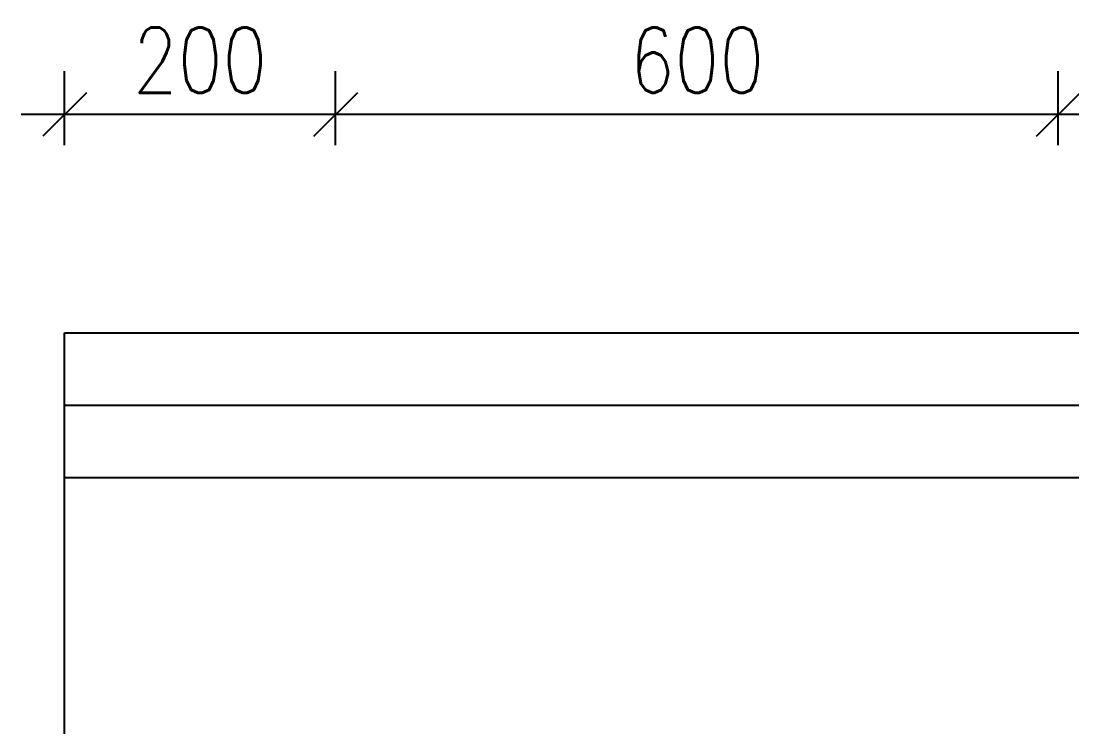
# Model space of a CAD drawing. Header units: inches. Extents: x -7660 to 802, y -193 to 3.
# Drawn here: x 498.913 to 501.201, y -135.927 to -134.389 of the extents above; entities that cross this region are included whole.
import ezdxf

# ---------------------------------------------------------------- set-up
doc = ezdxf.new("R2010")
doc.units = ezdxf.units.IN
doc.header["$MEASUREMENT"] = 0
doc.layers.add('A instalar', color=10, linetype='Continuous')
doc.styles.add('LM-TXT-2', font='simplex.shx', dxfattribs={"width": 0.8})
doc.dimstyles.new('CIV-COTAS 1-75-A INSTALAR', dxfattribs={"dimscale": 0, "dimtxt": 0.15, "dimasz": 0.1, "dimexe": 0.1, "dimexo": 0.1, "dimgap": 0.05, "dimtad": 1, "dimzin": 1, "dimdsep": 46, "dimtxsty": 'LM-TXT-2', "dimblk": 'OBLIQUE', "dimcen": 0.1, "dimdle": 0.1, "dimclrd": 256, "dimclre": 256, "dimclrt": 256, "dimadec": 0, "dimazin": 0, "dimtfac": 1, "dimtmove": 2, "dimatfit": 3, "dimfxl": 1, "dimtfill": 1, "dimtolj": 1, "dimtzin": 12, "dimarcsym": 0})

# ---------------------------------------------------------------- blocks, each defined once
blk = doc.blocks.new('_OBLIQUE')
at = {"color": 0, "linetype": 'ByBlock', "lineweight": -2}
blk.add_line((-0.5, -0.5), (0.5, 0.5), dxfattribs=at)
blk = doc.blocks.new('*D116')
at = {"lineweight": -2, "transparency": 16777216}
for p, q in [((3761.712, 1840.6686), (3761.712, 1840.8386)), ((3762.3345, 1840.6686), (3762.3345, 1840.8386)), ((3762.4345, 1840.7386), (3761.612, 1840.7386))]:
    blk.add_line(p, q, dxfattribs=at)
at = {"lineweight": -2, "transparency": 16777216, "xscale": 0.1, "yscale": 0.1, "zscale": 0.1, "rotation": 180}
blk.add_blockref('_OBLIQUE', (3761.712, 1840.7386), dxfattribs=at)
at = {"lineweight": -2, "transparency": 16777216, "xscale": 0.1, "yscale": 0.1, "zscale": 0.1}
blk.add_blockref('_OBLIQUE', (3762.3345, 1840.7386), dxfattribs=at)
at = {"transparency": 16777216, "insert": (3762.0232, 1840.8636), "char_height": 0.15, "attachment_point": 5, "style": 'LM-TXT-2', "bg_fill": 3, "box_fill_scale": 1.1, "bg_fill_color": 256, "bg_fill_true_color": 13158600, "bg_fill_transparency": 0}
blk.add_mtext('\\A1;200', dxfattribs=at)
blk = doc.blocks.new('*D117')
at = {"lineweight": -2, "transparency": 16777216}
for p, q in [((3762.3345, 1840.6686), (3762.3345, 1840.8386)), ((3763.9943, 1840.6686), (3763.9943, 1840.8386)), ((3764.0943, 1840.7386), (3762.2345, 1840.7386))]:
    blk.add_line(p, q, dxfattribs=at)
at = {"lineweight": -2, "transparency": 16777216, "xscale": 0.1, "yscale": 0.1, "zscale": 0.1, "rotation": 180}
blk.add_blockref('_OBLIQUE', (3762.3345, 1840.7386), dxfattribs=at)
at = {"lineweight": -2, "transparency": 16777216, "xscale": 0.1, "yscale": 0.1, "zscale": 0.1}
blk.add_blockref('_OBLIQUE', (3763.9943, 1840.7386), dxfattribs=at)
at = {"transparency": 16777216, "insert": (3763.1644, 1840.8636), "char_height": 0.15, "attachment_point": 5, "style": 'LM-TXT-2', "bg_fill": 3, "box_fill_scale": 1.1, "bg_fill_color": 256, "bg_fill_true_color": 13158600, "bg_fill_transparency": 0}
blk.add_mtext('\\A1;600', dxfattribs=at)
blk = doc.blocks.new('*D118')
at = {"lineweight": -2, "transparency": 16777216}
for p, q in [((3763.9943, 1840.6686), (3763.9943, 1840.8386)), ((3764.6167, 1840.6686), (3764.6167, 1840.8386)), ((3764.7167, 1840.7386), (3763.8943, 1840.7386))]:
    blk.add_line(p, q, dxfattribs=at)
at = {"lineweight": -2, "transparency": 16777216, "xscale": 0.1, "yscale": 0.1, "zscale": 0.1, "rotation": 180}
blk.add_blockref('_OBLIQUE', (3763.9943, 1840.7386), dxfattribs=at)
at = {"lineweight": -2, "transparency": 16777216, "xscale": 0.1, "yscale": 0.1, "zscale": 0.1}
blk.add_blockref('_OBLIQUE', (3764.6167, 1840.7386), dxfattribs=at)
at = {"transparency": 16777216, "insert": (3764.3055, 1840.8636), "char_height": 0.15, "attachment_point": 5, "style": 'LM-TXT-2', "bg_fill": 3, "box_fill_scale": 1.1, "bg_fill_color": 256, "bg_fill_true_color": 13158600, "bg_fill_transparency": 0}
blk.add_mtext('\\A1;200', dxfattribs=at)
blk = doc.blocks.new('fgdgdf.5.g5fd.56g.d')
at = {"layer": 'A instalar', "color": 4}
for p, q in [((-3.668, -2.3421), (-3.668, 3.9654)), ((-3.668, 3.9654), (-0.7633, 3.9654)), ((-3.668, 3.7994), (-0.7633, 3.7994)), ((-3.668, 3.6334), (-0.7633, 3.6334))]:
    blk.add_line(p, q, dxfattribs=at)
dim = blk.add_linear_dim(base=(-3.668, 4.4674), p1=(-3.0456, 2.9694), p2=(-3.668, 3.9654), angle=180, text='200', dimstyle='CIV-COTAS 1-75-A INSTALAR', override={"dimscale": 1, "dimfxl": 0.07, "dimfxlon": 1, "dimtfillclr": 256, "dimarcsym": 2})
dim.commit()
dim.dimension.update_dxf_attribs({"geometry": '*D116', "text_midpoint": (-3.3568, 4.5924), "insert": (-3765.38, -1836.2712)})
dim = blk.add_linear_dim(base=(-3.0456, 4.4674), p1=(-1.3857, 2.9694), p2=(-3.0456, 3.9654), angle=180, text='600', dimstyle='CIV-COTAS 1-75-A INSTALAR', override={"dimscale": 1, "dimfxl": 0.07, "dimfxlon": 1, "dimtfillclr": 256, "dimarcsym": 2})
dim.commit()
dim.dimension.update_dxf_attribs({"geometry": '*D117', "text_midpoint": (-2.2157, 4.5924), "insert": (-3765.38, -1836.2712)})
dim = blk.add_linear_dim(base=(-1.3857, 4.4674), p1=(-0.7633, 3.9654), p2=(-1.3857, 3.9654), angle=180, text='200', dimstyle='CIV-COTAS 1-75-A INSTALAR', override={"dimscale": 1, "dimfxl": 0.07, "dimfxlon": 1, "dimtfillclr": 256, "dimarcsym": 2})
dim.commit()
dim.dimension.update_dxf_attribs({"geometry": '*D118', "text_midpoint": (-1.0745, 4.5924), "insert": (-3765.38, -1836.2712)})
blk = doc.blocks.new('padrão entrada vivo-winityt')
at = {"xscale": 0.9477388287075552, "yscale": 0.9477388287075552, "zscale": 0.9477388287075552}
blk.add_blockref('fgdgdf.5.g5fd.56g.d', (3815.2574, 1805.5464), dxfattribs=at)

msp = doc.modelspace()

# ---------------------------------------------------------------- block references
msp.add_blockref('padrão entrada vivo-winityt', (-3312.77283, -1944.37318))

doc.saveas('drawing.dxf')
